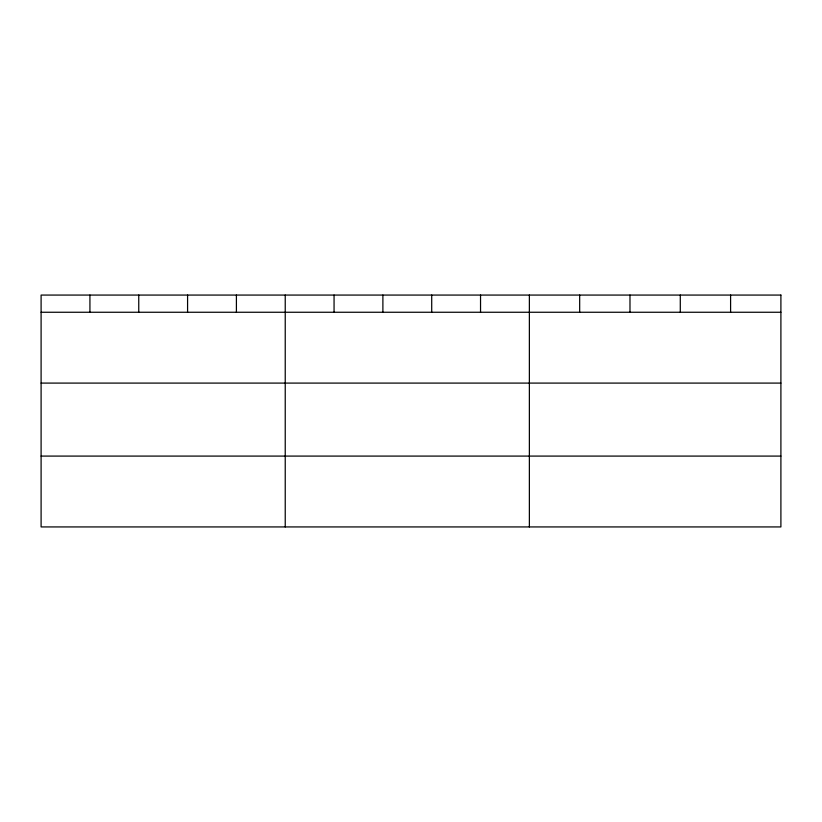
<?xml version="1.0" encoding="UTF-8"?>
<svg xmlns="http://www.w3.org/2000/svg" width="822" height="822" viewBox="0 0 822 822"><rect width="100%" height="100%" fill="white"/><g stroke="black" fill="none" stroke-linecap="round" stroke-linejoin="round"><path stroke-width="1.23" d="M41.1 312.257L780.9 312.257M41.1 383.093L780.9 383.093M41.1 456.087L780.9 456.087M730.594 295.067L730.594 312.257M680.287 295.067L680.287 312.257M629.981 295.067L629.981 312.257M579.674 295.067L579.674 312.257M529.368 295.067L529.368 526.933M480.541 295.067L480.541 312.257M431.714 295.067L431.714 312.257M382.888 295.067L382.888 312.257M334.061 295.067L334.061 312.257M285.234 295.067L285.234 526.933M236.407 295.067L236.407 312.257M187.58 295.067L187.58 312.257M138.754 295.067L138.754 312.257M89.927 295.067L89.927 312.257M780.9 295.067L41.1 295.067L41.1 526.933L780.9 526.933L780.9 295.067"/></g></svg>
